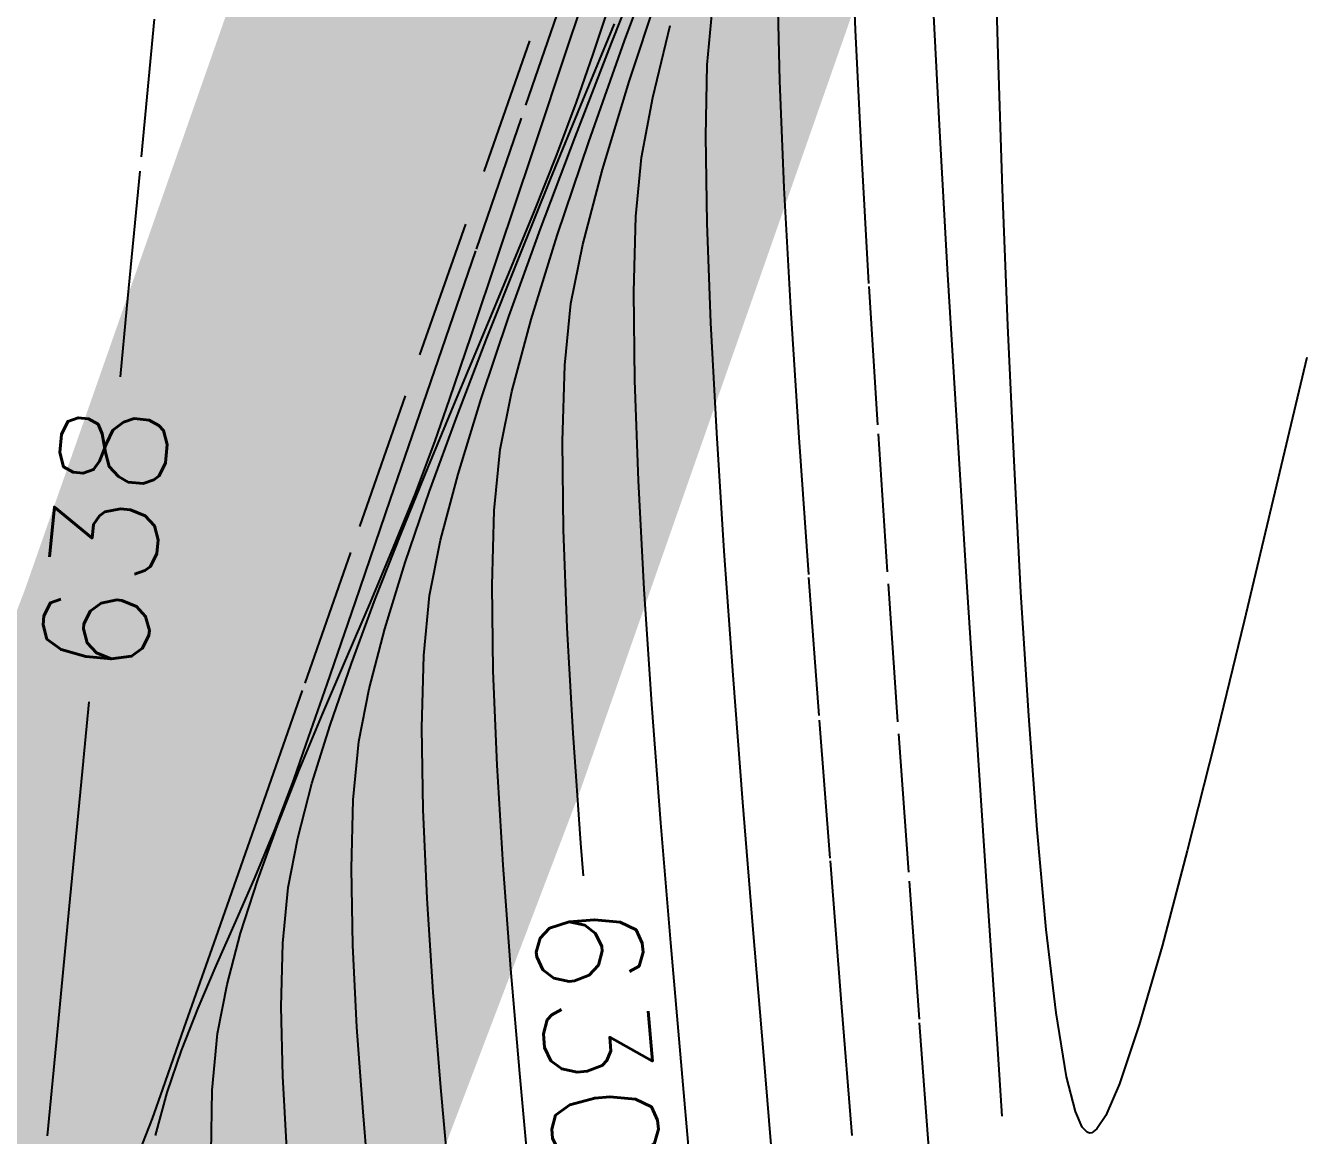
# Model space of a CAD drawing. Header units: feet. Extents: x 26064 to 27719, y 16802 to 28989.
# Drawn here: x 27527.29 to 27556.13, y 17919.21 to 17944.27 of the extents above; entities that cross this region are included whole.
import ezdxf

# ---------------------------------------------------------------- set-up
doc = ezdxf.new("R2010")
doc.units = ezdxf.units.FT
doc.header["$LTSCALE"] = 50
doc.header["$MEASUREMENT"] = 0
doc.linetypes.add('HIDDEN', pattern=[0.375, 0.25, -0.125])
doc.linetypes.add('HIDN25', pattern=[0.0938, 0.0625, -0.0313])
for name, color, linetype in [('CONT-MJR', 160, 'HIDDEN'), ('CONT-MNR', 55, 'HIDN25'), ('SILT FENCE', 200, 'Continuous'), ('SILT_FENCE', 1, 'HIDDEN')]:
    doc.layers.add(name, color=color, linetype=linetype)
doc.styles.add('l60', font='simplex', dxfattribs={"height": 2.4})

msp = doc.modelspace()

# ---------------------------------------------------------------- linework, layer by layer
at = {"layer": 'CONT-MJR', "color": 7, "extrusion": (0.948561, -0.316595, 0)}
msp.add_line((27539.57484, 17943.93517, 635), (27540.51464, 17946.75093, 635), dxfattribs=at)
at = {"layer": 'CONT-MJR', "color": 7, "extrusion": (0.949874, -0.312632, 0)}
msp.add_line((27540.91375, 17943.00378, 630), (27541.64845, 17945.23601, 630), dxfattribs=at)
at = {"layer": 'CONT-MJR', "color": 7}
for p, q in [((27547.91356, 17942.02981, 625), (27547.75552, 17945.05857, 625)), ((27548.52482, 17931.81898, 625), (27548.30393, 17935.34537, 625)), ((27536.08479, 17933.70633, 635), (27536.53078, 17934.88955, 635)), ((27535.59207, 17932.48873, 635), (27536.08479, 17933.70633, 635)), ((27539.51399, 17930.67211, 630), (27539.43011, 17932.88627, 630)), ((27533.98903, 17928.72205, 635), (27534.52864, 17929.98737, 635)), ((27532.97177, 17926.20833, 635), (27533.46489, 17927.4593, 635)), ((27549.22156, 17921.27888, 625), (27548.98935, 17924.72109, 625)), ((27531.49897, 17920.22765, 635), (27531.62052, 17921.50692, 635)), ((27549.33335, 17919.6434, 625), (27549.22156, 17921.27888, 625))]:
    msp.add_line(p, q, dxfattribs=at)
at = {"layer": 'CONT-MJR', "color": 7, "extrusion": (0.948607, -0.316456, 0)}
msp.add_line((27538.72102, 17941.37577, 635), (27539.57484, 17943.93517, 635), dxfattribs=at)
at = {"layer": 'CONT-MJR', "color": 7, "extrusion": (0.956811, -0.290712, 0)}
msp.add_line((27540.30971, 17941.0157, 630), (27540.91375, 17943.00378, 630), dxfattribs=at)
at = {"layer": 'CONT-MJR', "color": 7, "extrusion": (0.998398, 0.056582, 0)}
msp.add_line((27548.09827, 17938.77053, 625), (27547.91356, 17942.02981, 625), dxfattribs=at)
at = {"layer": 'CONT-MJR', "color": 7, "extrusion": (0.948468, -0.316872, 0)}
msp.add_line((27537.97144, 17939.13211, 635), (27538.72102, 17941.37577, 635), dxfattribs=at)
at = {"layer": 'CONT-MJR', "color": 7, "extrusion": (0.966477, -0.256752, 0)}
msp.add_line((27539.86119, 17939.32738, 630), (27540.30971, 17941.0157, 630), dxfattribs=at)
at = {"layer": 'CONT-MJR', "color": 7, "extrusion": (0.948036, -0.318162, 0)}
msp.add_line((27537.34437, 17937.26359, 635), (27537.97144, 17939.13211, 635), dxfattribs=at)
at = {"layer": 'CONT-MJR', "color": 7, "extrusion": (0.980367, -0.19718, 0)}
msp.add_line((27539.5931, 17937.99446, 630), (27539.86119, 17939.32738, 630), dxfattribs=at)
at = {"layer": 'CONT-MJR', "color": 7, "extrusion": (0.998202, 0.059936, 0)}
msp.add_line((27548.30393, 17935.34537, 625), (27548.09827, 17938.77053, 625), dxfattribs=at)
at = {"layer": 'CONT-MJR', "color": 7, "extrusion": (0.995357, -0.096247, 0)}
msp.add_line((27539.45857, 17936.60315, 630), (27539.5931, 17937.99446, 630), dxfattribs=at)
at = {"layer": 'CONT-MJR', "color": 7, "extrusion": (0.947023, -0.321166, 0)}
msp.add_line((27536.85806, 17935.82961, 635), (27537.34437, 17937.26359, 635), dxfattribs=at)
at = {"layer": 'CONT-MJR', "color": 7, "extrusion": (0.999568, -0.029403, 0)}
msp.add_line((27539.40794, 17934.88185, 630), (27539.45857, 17936.60315, 630), dxfattribs=at)
at = {"layer": 'CONT-MJR', "color": 7, "extrusion": (0.944402, -0.328792, 0)}
msp.add_line((27536.53078, 17934.88955, 635), (27536.85806, 17935.82961, 635), dxfattribs=at)
at = {"layer": 'CONT-MJR', "color": 7, "extrusion": (0.999938, 0.01111, 0)}
msp.add_line((27539.43011, 17932.88627, 630), (27539.40794, 17934.88185, 630), dxfattribs=at)
at = {"layer": 'CONT-MJR', "color": 7, "extrusion": (0.921464, -0.388464, 0)}
msp.add_line((27535.06817, 17931.246, 635), (27535.59207, 17932.48873, 635), dxfattribs=at)
at = {"layer": 'CONT-MJR', "color": 7, "extrusion": (0.997916, 0.064525, 0)}
msp.add_line((27548.7552, 17928.25601, 625), (27548.52482, 17931.81898, 625), dxfattribs=at)
at = {"layer": 'CONT-MJR', "color": 7, "extrusion": (0.919115, -0.39399, 0)}
msp.add_line((27534.52864, 17929.98737, 635), (27535.06817, 17931.246, 635), dxfattribs=at)
at = {"layer": 'CONT-MJR', "color": 7, "extrusion": (0.998403, 0.056493, 0)}
msp.add_line((27539.64849, 17928.2951, 630), (27539.51399, 17930.67211, 630), dxfattribs=at)
at = {"layer": 'CONT-MJR', "color": 7, "extrusion": (0.923598, -0.383363, 0)}
msp.add_line((27533.46489, 17927.4593, 635), (27533.98903, 17928.72205, 635), dxfattribs=at)
at = {"layer": 'CONT-MJR', "color": 7, "extrusion": (0.997555, 0.069881, 0)}
msp.add_line((27539.82251, 17925.81093, 630), (27539.64849, 17928.2951, 630), dxfattribs=at)
at = {"layer": 'CONT-MJR', "color": 7, "extrusion": (0.997813, 0.066096, 0)}
msp.add_line((27548.98935, 17924.72109, 625), (27548.7552, 17928.25601, 625), dxfattribs=at)
at = {"layer": 'CONT-MJR', "color": 7, "extrusion": (0.939967, -0.341264, 0)}
msp.add_line((27532.52522, 17924.97837, 635), (27532.97177, 17926.20833, 635), dxfattribs=at)
at = {"layer": 'CONT-MJR', "color": 7, "extrusion": (0.996828, 0.079589, 0)}
msp.add_line((27539.88148, 17925.07239, 630), (27539.82251, 17925.81093, 630), dxfattribs=at)
at = {"layer": 'CONT-MJR', "color": 7, "extrusion": (0.952305, -0.305149, 0)}
msp.add_line((27532.1408, 17923.77867, 635), (27532.52522, 17924.97837, 635), dxfattribs=at)
at = {"layer": 'CONT-MJR', "color": 7, "extrusion": (0.966781, -0.255607, 0)}
msp.add_line((27531.83405, 17922.61844, 635), (27532.1408, 17923.77867, 635), dxfattribs=at)
at = {"layer": 'CONT-MJR', "color": 7, "extrusion": (0.982043, -0.188657, 0)}
msp.add_line((27531.62052, 17921.50692, 635), (27531.83405, 17922.61844, 635), dxfattribs=at)
at = {"layer": 'CONT-MJR', "color": 7, "extrusion": (0.999867, -0.016328, 0)}
msp.add_line((27531.4759, 17918.81448, 635), (27531.49897, 17920.22765, 635), dxfattribs=at)
at = {"layer": 'CONT-MNR', "color": 7}
for p, q in [((27546.0163, 17944.17313, 626), (27545.92314, 17946.57881, 626)), ((27540.80819, 17943.92705, 631), (27541.69454, 17946.32573, 631)), ((27538.58053, 17942.47102, 636), (27539.7659, 17945.9198, 636)), ((27537.6363, 17940.97242, 637), (27539.14955, 17945.29562, 637)), ((27529.90094, 17941.30566, 638), (27530.21761, 17944.62853, 638)), ((27542.67414, 17943.38057, 628), (27542.78214, 17944.58947, 628)), ((27539.86735, 17942.57938, 633), (27540.57998, 17944.30694, 633)), ((27539.68841, 17941.75326, 632), (27540.50872, 17943.87074, 632)), ((27539.99721, 17941.64459, 631), (27540.80819, 17943.92705, 631)), ((27539.72197, 17942.53871, 634), (27540.0979, 17943.62427, 634)), ((27539.13807, 17940.80321, 633), (27539.86735, 17942.57938, 633)), ((27539.28617, 17939.52935, 631), (27539.99721, 17941.64459, 631)), ((27529.57257, 17937.87174, 638), (27529.90094, 17941.30566, 638)), ((27536.18779, 17936.83368, 637), (27537.6363, 17940.97242, 637)), ((27541.03742, 17936.25331, 629), (27541.01447, 17938.25812, 629)), ((27546.52294, 17935.2561, 626), (27546.32337, 17938.44667, 626)), ((27537.56956, 17935.83908, 632), (27538.19787, 17937.69852, 632)), ((27538.26228, 17936.00454, 631), (27538.69967, 17937.63234, 631)), ((27544.74626, 17934.96626, 627), (27544.55918, 17937.89716, 627)), ((27542.88736, 17935.0702, 628), (27542.75478, 17937.55839, 628)), ((27549.59798, 17934.43903, 624), (27549.45969, 17937.49561, 624)), ((27536.99123, 17935.7912, 634), (27537.60765, 17937.26298, 634)), ((27534.83127, 17932.95754, 637), (27536.18779, 17936.83368, 637)), ((27537.99859, 17934.69695, 631), (27538.26228, 17936.00454, 631)), ((27549.75453, 17931.47745, 624), (27549.59798, 17934.43903, 624)), ((27535.7616, 17932.79832, 634), (27536.37071, 17934.29659, 634)), ((27541.25262, 17931.54355, 629), (27541.12013, 17933.99675, 629)), ((27534.73035, 17931.25671, 636), (27535.51913, 17933.55284, 636)), ((27535.1794, 17931.31553, 634), (27535.7616, 17932.79832, 634)), ((27536.40407, 17931.39944, 632), (27536.65169, 17932.65063, 632)), ((27545.19932, 17928.68939, 627), (27544.96263, 17931.87542, 627)), ((27534.63962, 17929.86739, 634), (27535.1794, 17931.31553, 634)), ((27541.42493, 17928.94885, 629), (27541.25262, 17931.54355, 629)), ((27549.92859, 17928.68059, 624), (27549.75453, 17931.47745, 624)), ((27534.09081, 17929.39915, 636), (27534.73035, 17931.25671, 636)), ((27536.2295, 17928.41469, 632), (27536.27332, 17930.04503, 632)), ((27532.50306, 17926.30563, 637), (27533.59395, 17929.42215, 637)), ((27534.80955, 17928.10194, 633), (27535.0405, 17929.28954, 633)), ((27528.59285, 17927.66531, 638), (27528.72111, 17928.99996, 638)), ((27541.62712, 17926.26777, 629), (27541.42493, 17928.94885, 629)), ((27550.11942, 17926.11816, 624), (27549.92859, 17928.68059, 624)), ((27533.7494, 17927.15168, 634), (27534.15779, 17928.47305, 634)), ((27536.25942, 17926.5661, 632), (27536.2295, 17928.41469, 632)), ((27534.68219, 17926.78692, 633), (27534.80955, 17928.10194, 633)), ((27538.069, 17925.30981, 631), (27537.93201, 17927.57201, 631)), ((27532.90979, 17926.10867, 636), (27533.33958, 17927.2404, 636)), ((27534.64218, 17925.23643, 633), (27534.68219, 17926.78692, 633)), ((27532.46683, 17925.03995, 636), (27532.90979, 17926.10867, 636)), ((27550.32626, 17923.85985, 624), (27550.11942, 17926.11816, 624)), ((27533.21504, 17924.80443, 634), (27533.42998, 17925.92242, 634)), ((27538.24324, 17922.9696, 631), (27538.069, 17925.30981, 631)), ((27547.46095, 17921.83042, 626), (27547.21982, 17925.15615, 626)), ((27528.01977, 17921.70199, 638), (27528.29326, 17924.54878, 638)), ((27536.48776, 17922.44505, 632), (27536.3499, 17924.55699, 632)), ((27531.59039, 17923.03851, 636), (27532.02295, 17924.02098, 636)), ((27550.54838, 17921.97536, 624), (27550.32626, 17923.85985, 624)), ((27534.76705, 17921.65551, 633), (27534.67523, 17923.50709, 633)), ((27542.08127, 17920.86697, 629), (27541.84922, 17923.55543, 629)), ((27552.93834, 17923.47989, 624), (27552.42423, 17921.70562, 624)), ((27550.78501, 17920.53441, 624), (27550.54838, 17921.97536, 624)), ((27552.42423, 17921.70562, 624), (27551.97448, 17920.3701, 624)), ((27550.98427, 17919.74783, 624), (27550.78501, 17920.53441, 624)), ((27535.06981, 17917.81208, 633), (27534.90334, 17919.73831, 633)), ((27551.35169, 17919.2686, 624), (27551.29885, 17919.26191, 624)), ((27551.46762, 17919.35485, 624), (27551.35169, 17919.2686, 624))]:
    msp.add_line(p, q, dxfattribs=at)
at = {"layer": 'CONT-MNR', "color": 7, "extrusion": (0.999635, 0.027021, 0)}
msp.add_line((27549.24088, 17943.61502, 624), (27549.16186, 17946.53843, 624), dxfattribs=at)
at = {"layer": 'CONT-MNR', "color": 7, "extrusion": (0.929664, -0.36841, 0)}
msp.add_line((27540.50872, 17943.87074, 632), (27541.35108, 17945.99642, 632), dxfattribs=at)
at = {"layer": 'CONT-MNR', "color": 7, "extrusion": (0.948666, -0.31628, 0)}
msp.add_line((27540.0979, 17943.62427, 634), (27540.59373, 17945.11148, 634), dxfattribs=at)
at = {"layer": 'CONT-MNR', "color": 7, "extrusion": (0.999757, 0.022037, 0)}
msp.add_line((27544.30869, 17943.02023, 627), (27544.26323, 17945.08293, 627), dxfattribs=at)
at = {"layer": 'CONT-MNR', "color": 7, "extrusion": (0.971681, -0.236297, 0)}
msp.add_line((27541.44326, 17942.64762, 629), (27541.83776, 17944.26985, 629), dxfattribs=at)
at = {"layer": 'CONT-MNR', "color": 7, "extrusion": (0.998767, 0.049637, 0)}
msp.add_line((27546.1521, 17941.44072, 626), (27546.0163, 17944.17313, 626), dxfattribs=at)
at = {"layer": 'CONT-MNR', "color": 7, "extrusion": (0.999768, -0.021541, 0)}
msp.add_line((27542.63941, 17941.76889, 628), (27542.67414, 17943.38057, 628), dxfattribs=at)
at = {"layer": 'CONT-MNR', "color": 7, "extrusion": (0.999464, 0.032748, 0)}
msp.add_line((27549.3404, 17940.57751, 624), (27549.24088, 17943.61502, 624), dxfattribs=at)
at = {"layer": 'CONT-MNR', "color": 7, "extrusion": (0.999117, 0.042017, 0)}
msp.add_line((27544.41033, 17940.60339, 627), (27544.30869, 17943.02023, 627), dxfattribs=at)
at = {"layer": 'CONT-MNR', "color": 7, "extrusion": (0.936583, -0.350446, 0)}
msp.add_line((27539.27711, 17941.3498, 634), (27539.72197, 17942.53871, 634), dxfattribs=at)
at = {"layer": 'CONT-MNR', "color": 7, "extrusion": (0.98268, -0.18531, 0)}
msp.add_line((27541.18762, 17941.29197, 629), (27541.44326, 17942.64762, 629), dxfattribs=at)
at = {"layer": 'CONT-MNR', "color": 7, "extrusion": (0.945794, -0.324766, 0)}
msp.add_line((27537.46426, 17939.22016, 636), (27538.58053, 17942.47102, 636), dxfattribs=at)
at = {"layer": 'CONT-MNR', "color": 7, "extrusion": (0.936198, -0.351472, 0)}
msp.add_line((27538.91114, 17939.68288, 632), (27539.68841, 17941.75326, 632), dxfattribs=at)
at = {"layer": 'CONT-MNR', "color": 7, "extrusion": (0.999884, 0.015208, 0)}
msp.add_line((27542.66921, 17939.80973, 628), (27542.63941, 17941.76889, 628), dxfattribs=at)
at = {"layer": 'CONT-MNR', "color": 7, "extrusion": (0.998368, 0.05711, 0)}
msp.add_line((27546.32337, 17938.44667, 626), (27546.1521, 17941.44072, 626), dxfattribs=at)
at = {"layer": 'CONT-MNR', "color": 7, "extrusion": (0.92955, -0.368696, 0)}
msp.add_line((27538.7661, 17940.06144, 634), (27539.27711, 17941.3498, 634), dxfattribs=at)
at = {"layer": 'CONT-MNR', "color": 7, "extrusion": (0.995553, -0.094203, 0)}
msp.add_line((27541.06121, 17939.95605, 629), (27541.18762, 17941.29197, 629), dxfattribs=at)
at = {"layer": 'CONT-MNR', "color": 7, "extrusion": (0.926808, -0.375535, 0)}
msp.add_line((27538.40968, 17939.00557, 633), (27539.13807, 17940.80321, 633), dxfattribs=at)
at = {"layer": 'CONT-MNR', "color": 7, "extrusion": (0.998491, 0.054918, 0)}
msp.add_line((27544.55918, 17937.89716, 627), (27544.41033, 17940.60339, 627), dxfattribs=at)
at = {"layer": 'CONT-MNR', "color": 7, "extrusion": (0.999252, 0.038675, 0)}
msp.add_line((27549.45969, 17937.49561, 624), (27549.3404, 17940.57751, 624), dxfattribs=at)
at = {"layer": 'CONT-MNR', "color": 7, "extrusion": (0.925131, -0.379648, 0)}
msp.add_line((27538.20444, 17938.69278, 634), (27538.7661, 17940.06144, 634), dxfattribs=at)
at = {"layer": 'CONT-MNR', "color": 7, "extrusion": (0.999621, -0.027521, 0)}
msp.add_line((27541.01447, 17938.25812, 629), (27541.06121, 17939.95605, 629), dxfattribs=at)
at = {"layer": 'CONT-MNR', "color": 7, "extrusion": (0.941053, -0.338259, 0)}
msp.add_line((27538.19787, 17937.69852, 632), (27538.91114, 17939.68288, 632), dxfattribs=at)
at = {"layer": 'CONT-MNR', "color": 7, "extrusion": (0.999278, 0.03798, 0)}
msp.add_line((27542.75478, 17937.55839, 628), (27542.66921, 17939.80973, 628), dxfattribs=at)
at = {"layer": 'CONT-MNR', "color": 7, "extrusion": (0.955381, -0.295376, 0)}
msp.add_line((27538.69967, 17937.63234, 631), (27539.28617, 17939.52935, 631), dxfattribs=at)
at = {"layer": 'CONT-MNR', "color": 7, "extrusion": (0.945844, -0.324621, 0)}
msp.add_line((27536.43711, 17936.22738, 636), (27537.46426, 17939.22016, 636), dxfattribs=at)
at = {"layer": 'CONT-MNR', "color": 7, "extrusion": (0.929693, -0.368334, 0)}
msp.add_line((27537.69973, 17937.21362, 633), (27538.40968, 17939.00557, 633), dxfattribs=at)
at = {"layer": 'CONT-MNR', "color": 7, "extrusion": (0.922838, -0.385188, 0)}
msp.add_line((27537.60765, 17937.26298, 634), (27538.20444, 17938.69278, 634), dxfattribs=at)
at = {"layer": 'CONT-MNR', "color": 7, "extrusion": (0.995437, -0.09542, 0)}
msp.add_line((27529.42551, 17936.33765, 638), (27529.57257, 17937.87174, 638), dxfattribs=at)
at = {"layer": 'CONT-MNR', "color": 7, "extrusion": (0.933809, -0.357773, 0)}
msp.add_line((27537.02575, 17935.45451, 633), (27537.69973, 17937.21362, 633), dxfattribs=at)
at = {"layer": 'CONT-MNR', "color": 7, "extrusion": (0.973098, -0.230391, 0)}
msp.add_line((27556.20515, 17936.77502, 624), (27555.48459, 17933.73164, 624), dxfattribs=at)
at = {"layer": 'CONT-MNR', "color": 7, "extrusion": (0.945838, -0.32464, 0)}
msp.add_line((27535.51913, 17933.55284, 636), (27536.43711, 17936.22738, 636), dxfattribs=at)
at = {"layer": 'CONT-MNR', "color": 7, "extrusion": (0.999329, 0.036625, 0)}
msp.add_line((27541.12013, 17933.99675, 629), (27541.03742, 17936.25331, 629), dxfattribs=at)
at = {"layer": 'CONT-MNR', "color": 7, "extrusion": (0.923566, -0.383439, 0)}
msp.add_line((27536.37071, 17934.29659, 634), (27536.99123, 17935.7912, 634), dxfattribs=at)
at = {"layer": 'CONT-MNR', "color": 7, "extrusion": (0.955675, -0.294424, 0)}
msp.add_line((27537.04718, 17934.14349, 632), (27537.56956, 17935.83908, 632), dxfattribs=at)
at = {"layer": 'CONT-MNR', "color": 7, "extrusion": (0.939332, -0.343008, 0)}
msp.add_line((27536.4053, 17933.75539, 633), (27537.02575, 17935.45451, 633), dxfattribs=at)
at = {"layer": 'CONT-MNR', "color": 7, "extrusion": (0.997959, 0.063862, 0)}
msp.add_line((27543.05821, 17932.40045, 628), (27542.88736, 17935.0702, 628), dxfattribs=at)
at = {"layer": 'CONT-MNR', "color": 7, "extrusion": (0.9978, 0.066293, 0)}
msp.add_line((27546.74365, 17931.93409, 626), (27546.52294, 17935.2561, 626), dxfattribs=at)
at = {"layer": 'CONT-MNR', "color": 7, "extrusion": (0.997559, 0.069832, 0)}
msp.add_line((27544.96263, 17931.87542, 627), (27544.74626, 17934.96626, 627), dxfattribs=at)
at = {"layer": 'CONT-MNR', "color": 7, "extrusion": (0.995374, -0.096075, 0)}
msp.add_line((27537.86555, 17933.31866, 631), (27537.99859, 17934.69695, 631), dxfattribs=at)
at = {"layer": 'CONT-MNR', "color": 7, "extrusion": (0.966654, -0.256085, 0)}
msp.add_line((27536.65169, 17932.65063, 632), (27537.04718, 17934.14349, 632), dxfattribs=at)
at = {"layer": 'CONT-MNR', "color": 7, "extrusion": (0.946536, -0.322597, 0)}
msp.add_line((27535.85591, 17932.14342, 633), (27536.4053, 17933.75539, 633), dxfattribs=at)
at = {"layer": 'CONT-MNR', "color": 7, "extrusion": (0.972722, -0.231972, 0)}
msp.add_line((27555.48459, 17933.73164, 624), (27554.78994, 17930.81879, 624), dxfattribs=at)
at = {"layer": 'CONT-MNR', "color": 7, "extrusion": (0.999605, -0.028102, 0)}
msp.add_line((27537.81818, 17931.63362, 631), (27537.86555, 17933.31866, 631), dxfattribs=at)
at = {"layer": 'CONT-MNR', "color": 7, "extrusion": (0.943864, -0.330335, 0)}
msp.add_line((27533.59395, 17929.42215, 637), (27534.83127, 17932.95754, 637), dxfattribs=at)
at = {"layer": 'CONT-MNR', "color": 7, "extrusion": (0.955786, -0.294064, 0)}
msp.add_line((27535.39513, 17930.64575, 633), (27535.85591, 17932.14342, 633), dxfattribs=at)
at = {"layer": 'CONT-MNR', "color": 7, "extrusion": (0.997443, 0.071473, 0)}
msp.add_line((27543.25856, 17929.60445, 628), (27543.05821, 17932.40045, 628), dxfattribs=at)
at = {"layer": 'CONT-MNR', "color": 7, "extrusion": (0.99761, 0.069096, 0)}
msp.add_line((27546.97833, 17928.54574, 626), (27546.74365, 17931.93409, 626), dxfattribs=at)
at = {"layer": 'CONT-MNR', "color": 7, "extrusion": (0.999908, 0.013535, 0)}
msp.add_line((27537.84437, 17929.69901, 631), (27537.81818, 17931.63362, 631), dxfattribs=at)
at = {"layer": 'CONT-MNR', "color": 7, "extrusion": (0.995373, -0.096091, 0)}
msp.add_line((27536.27332, 17930.04503, 632), (27536.40407, 17931.39944, 632), dxfattribs=at)
at = {"layer": 'CONT-MNR', "color": 7, "extrusion": (0.971728, -0.236105, 0)}
msp.add_line((27554.78994, 17930.81879, 624), (27554.12889, 17928.09812, 624), dxfattribs=at)
at = {"layer": 'CONT-MNR', "color": 7, "extrusion": (0.967471, -0.252983, 0)}
msp.add_line((27535.0405, 17929.28954, 633), (27535.39513, 17930.64575, 633), dxfattribs=at)
at = {"layer": 'CONT-MNR', "color": 7, "extrusion": (0.945158, -0.326614, 0)}
msp.add_line((27534.15779, 17928.47305, 634), (27534.63962, 17929.86739, 634), dxfattribs=at)
at = {"layer": 'CONT-MNR', "color": 7, "extrusion": (0.999152, 0.041169, 0)}
msp.add_line((27537.93201, 17927.57201, 631), (27537.84437, 17929.69901, 631), dxfattribs=at)
at = {"layer": 'CONT-MNR', "color": 7, "extrusion": (0.997039, 0.076894, 0)}
msp.add_line((27543.47966, 17926.73751, 628), (27543.25856, 17929.60445, 628), dxfattribs=at)
at = {"layer": 'CONT-MNR', "color": 7, "extrusion": (0.945007, -0.327051, 0)}
msp.add_line((27533.62054, 17928.04032, 636), (27534.09081, 17929.39915, 636), dxfattribs=at)
at = {"layer": 'CONT-MNR', "color": 7, "extrusion": (0.99704, 0.076886, 0)}
msp.add_line((27545.44735, 17925.47289, 627), (27545.19932, 17928.68939, 627), dxfattribs=at)
at = {"layer": 'CONT-MNR', "color": 7, "extrusion": (0.997472, 0.071064, 0)}
msp.add_line((27547.21982, 17925.15615, 626), (27546.97833, 17928.54574, 626), dxfattribs=at)
at = {"layer": 'CONT-MNR', "color": 7, "extrusion": (0.969859, -0.243665, 0)}
msp.add_line((27554.12889, 17928.09812, 624), (27553.50913, 17925.63127, 624), dxfattribs=at)
at = {"layer": 'CONT-MNR', "color": 7, "extrusion": (0.943496, -0.331384, 0)}
msp.add_line((27533.33958, 17927.2404, 636), (27533.62054, 17928.04032, 636), dxfattribs=at)
at = {"layer": 'CONT-MNR', "color": 7, "extrusion": (0.995412, -0.095686, 0)}
msp.add_line((27528.29326, 17924.54878, 638), (27528.59285, 17927.66531, 638), dxfattribs=at)
at = {"layer": 'CONT-MNR', "color": 7, "extrusion": (0.967858, -0.251496, 0)}
msp.add_line((27533.42998, 17925.92242, 634), (27533.7494, 17927.15168, 634), dxfattribs=at)
at = {"layer": 'CONT-MNR', "color": 7, "extrusion": (0.996746, 0.080603, 0)}
msp.add_line((27543.71277, 17923.85494, 628), (27543.47966, 17926.73751, 628), dxfattribs=at)
at = {"layer": 'CONT-MNR', "color": 7, "extrusion": (0.998987, 0.04499, 0)}
msp.add_line((27536.3499, 17924.55699, 632), (27536.25942, 17926.5661, 632), dxfattribs=at)
at = {"layer": 'CONT-MNR', "color": 7, "extrusion": (0.943812, -0.330482, 0)}
msp.add_line((27531.58583, 17923.68615, 637), (27532.50306, 17926.30563, 637), dxfattribs=at)
at = {"layer": 'CONT-MNR', "color": 7, "extrusion": (0.996664, 0.081611, 0)}
msp.add_line((27541.84922, 17923.55543, 629), (27541.62712, 17926.26777, 629), dxfattribs=at)
at = {"layer": 'CONT-MNR', "color": 7, "extrusion": (0.966561, -0.256438, 0)}
msp.add_line((27553.50913, 17925.63127, 624), (27552.93834, 17923.47989, 624), dxfattribs=at)
at = {"layer": 'CONT-MNR', "color": 7, "extrusion": (0.999817, 0.019108, 0)}
msp.add_line((27534.67523, 17923.50709, 633), (27534.64218, 17925.23643, 633), dxfattribs=at)
at = {"layer": 'CONT-MNR', "color": 7, "extrusion": (0.996918, 0.078452, 0)}
msp.add_line((27545.69778, 17922.29067, 627), (27545.44735, 17925.47289, 627), dxfattribs=at)
at = {"layer": 'CONT-MNR', "color": 7, "extrusion": (0.916789, -0.399373, 0)}
msp.add_line((27532.02295, 17924.02098, 636), (27532.46683, 17925.03995, 636), dxfattribs=at)
at = {"layer": 'CONT-MNR', "color": 7, "extrusion": (0.995265, -0.097203, 0)}
msp.add_line((27533.09266, 17923.55147, 634), (27533.21504, 17924.80443, 634), dxfattribs=at)
at = {"layer": 'CONT-MNR', "color": 7, "extrusion": (0.996562, 0.082851, 0)}
msp.add_line((27543.94911, 17921.01205, 628), (27543.71277, 17923.85494, 628), dxfattribs=at)
at = {"layer": 'CONT-MNR', "color": 7, "extrusion": (0.943739, -0.33069, 0)}
msp.add_line((27530.86949, 17921.64182, 637), (27531.58583, 17923.68615, 637), dxfattribs=at)
at = {"layer": 'CONT-MNR', "color": 7, "extrusion": (0.999686, -0.025066, 0)}
msp.add_line((27533.05666, 17922.11573, 634), (27533.09266, 17923.55147, 634), dxfattribs=at)
at = {"layer": 'CONT-MNR', "color": 7, "extrusion": (0.919876, -0.39221, 0)}
msp.add_line((27531.18139, 17922.07926, 636), (27531.59039, 17923.03851, 636), dxfattribs=at)
at = {"layer": 'CONT-MNR', "color": 7, "extrusion": (0.996453, 0.084145, 0)}
msp.add_line((27538.44261, 17920.60856, 631), (27538.24324, 17922.9696, 631), dxfattribs=at)
at = {"layer": 'CONT-MNR', "color": 7, "extrusion": (0.996834, 0.079508, 0)}
msp.add_line((27536.6598, 17920.288, 632), (27536.48776, 17922.44505, 632), dxfattribs=at)
at = {"layer": 'CONT-MNR', "color": 7, "extrusion": (0.930667, -0.365868, 0)}
msp.add_line((27530.80821, 17921.12999, 636), (27531.18139, 17922.07926, 636), dxfattribs=at)
at = {"layer": 'CONT-MNR', "color": 7, "extrusion": (0.99975, 0.022375, 0)}
msp.add_line((27533.0917, 17920.55006, 634), (27533.05666, 17922.11573, 634), dxfattribs=at)
at = {"layer": 'CONT-MNR', "color": 7, "extrusion": (0.996887, 0.078843, 0)}
msp.add_line((27545.94163, 17919.20745, 627), (27545.69778, 17922.29067, 627), dxfattribs=at)
at = {"layer": 'CONT-MNR', "color": 7, "extrusion": (0.997341, 0.072878, 0)}
msp.add_line((27547.69455, 17918.63365, 626), (27547.46095, 17921.83042, 626), dxfattribs=at)
at = {"layer": 'CONT-MNR', "color": 7, "extrusion": (0.995433, -0.095463, 0)}
msp.add_line((27527.77993, 17919.20109, 638), (27528.01977, 17921.70199, 638), dxfattribs=at)
at = {"layer": 'CONT-MNR', "color": 7, "extrusion": (0.943569, -0.331176, 0)}
msp.add_line((27530.38127, 17920.25081, 637), (27530.86949, 17921.64182, 637), dxfattribs=at)
at = {"layer": 'CONT-MNR', "color": 7, "extrusion": (0.997483, 0.07091, 0)}
msp.add_line((27534.90334, 17919.73831, 633), (27534.76705, 17921.65551, 633), dxfattribs=at)
at = {"layer": 'CONT-MNR', "color": 7, "extrusion": (0.946393, -0.323018, 0)}
msp.add_line((27530.48309, 17920.17743, 636), (27530.80821, 17921.12999, 636), dxfattribs=at)
at = {"layer": 'CONT-MNR', "color": 7, "extrusion": (0.99649, 0.08371, 0)}
msp.add_line((27544.17995, 17918.26413, 628), (27543.94911, 17921.01205, 628), dxfattribs=at)
at = {"layer": 'CONT-MNR', "color": 7, "extrusion": (0.995851, 0.090994, 0)}
msp.add_line((27538.65503, 17918.28387, 631), (27538.44261, 17920.60856, 631), dxfattribs=at)
at = {"layer": 'CONT-MNR', "color": 7, "extrusion": (0.99607, 0.088574, 0)}
msp.add_line((27542.31331, 17918.25749, 629), (27542.08127, 17920.86697, 629), dxfattribs=at)
at = {"layer": 'CONT-MNR', "color": 7, "extrusion": (0.998478, 0.055157, 0)}
msp.add_line((27533.18245, 17918.90729, 634), (27533.0917, 17920.55006, 634), dxfattribs=at)
at = {"layer": 'CONT-MNR', "color": 7, "extrusion": (0.917486, -0.397768, 0)}
msp.add_line((27551.97448, 17920.3701, 624), (27551.6662, 17919.65901, 624), dxfattribs=at)
at = {"layer": 'CONT-MNR', "color": 7, "extrusion": (0.942952, -0.332929, 0)}
msp.add_line((27530.14839, 17919.59124, 637), (27530.38127, 17920.25081, 637), dxfattribs=at)
at = {"layer": 'CONT-MNR', "color": 7, "extrusion": (0.964633, -0.263596, 0)}
msp.add_line((27530.21827, 17919.20832, 636), (27530.48309, 17920.17743, 636), dxfattribs=at)
at = {"layer": 'CONT-MNR', "color": 7, "extrusion": (0.995972, 0.089661, 0)}
msp.add_line((27536.85286, 17918.14353, 632), (27536.6598, 17920.288, 632), dxfattribs=at)
at = {"layer": 'CONT-MNR', "color": 7, "extrusion": (0.915583, 0.40213, 0)}
msp.add_line((27551.13927, 17919.39492, 624), (27550.98427, 17919.74783, 624), dxfattribs=at)
at = {"layer": 'CONT-MNR', "color": 7, "extrusion": (0.933421, -0.358782, 0)}
msp.add_line((27529.85381, 17918.82484, 637), (27530.14839, 17919.59124, 637), dxfattribs=at)
at = {"layer": 'CONT-MNR', "color": 7, "extrusion": (0.837339, -0.546684, 0)}
msp.add_line((27551.6662, 17919.65901, 624), (27551.46762, 17919.35485, 624), dxfattribs=at)
at = {"layer": 'CONT-MNR', "color": 7, "extrusion": (0.732806, 0.680438, 0)}
msp.add_line((27551.24516, 17919.28088, 624), (27551.13927, 17919.39492, 624), dxfattribs=at)
at = {"layer": 'CONT-MNR', "color": 7, "extrusion": (-0.333214, -0.942851, 0)}
msp.add_line((27551.29885, 17919.26191, 624), (27551.24516, 17919.28088, 624), dxfattribs=at)
at = {"layer": 'SILT FENCE', "linetype": 'Continuous', "const_width": 10, "flags": 128}
msp.add_lwpolyline([(27571.18993, 17113.92892), (27571.18993, 17648.08742), (27565.85877, 17658.64102), (27561.96805, 17673.0828), (27561.96805, 17792.50513), (27529.07287, 17872.54221), (27515.83663, 17965.7443), (27485.76855, 17981.4147), (26810.18741, 17983.35403), (26801.24797, 17983.84578), (26736.9852, 17997.16402), (26717.6278, 17998.68722), (26707.45353, 17998.94141), (26541.31565, 17998.97573), (26439.41486, 17996.83872), (26373.56271, 17989.8501), (26343.25903, 17981.11433), (26323.44511, 17981.69672), (26251.9082, 18008.79492), (26227.05969, 18020.52676)], dxfattribs=at)
at = {"layer": 'SILT_FENCE', "color": 3, "linetype": 'Continuous', "flags": 128}
msp.add_lwpolyline([(26250.44337, 18011.00838, 13.33333, 13.33333, 0), (27572.16596, 18007.42643, 13.33, 13.33, 0), (27589.20602, 18008.76923, 13.33, 13.33, 0), (27594.52098, 18012.59785, 13.33, 13.33, 0), (27606.82988, 18020.78484, 13.33, 13.33, 0), (27616.60755, 18014.97951, 13.33, 13.33, 0), (27624.71846, 17999.8173, 13.33, 13.33, 0), (27612.98505, 17986.0807, 13.33, 13.33, 0), (27589.97533, 17973.25929, 13.33, 13.33, 0), (27570.73764, 17967.72847, 13.33, 13.33, 0), (27543.18192, 17956.81055, 13.33, 13.33, 0), (27543.18192, 17956.81055, 13.33, 13.33, 0), (27543.18192, 17956.81055, 13.33, 13.33, 0), (27541.77031, 17952.78057, 13.33, 13.33, 0), (27539.68002, 17946.81082, 13.33, 13.33, 0), (27536.87105, 17938.78592, 13.33, 13.33, 0), (27533.53572, 17929.25579, 13.33, 13.33, 0), (27526.85733, 17911.67789, 13.33, 13.33, 0)], format="xyseb", dxfattribs=at)

# ---------------------------------------------------------------- texts
at = {"layer": 'CONT-MJR', "color": 7, "style": 'l60'}
msp.add_text('630', height=2.4, rotation=274.962192, dxfattribs=at).set_placement((27538.72542, 17924.36976, 630))
at = {"layer": 'CONT-MNR', "color": 7, "style": 'l60'}
msp.add_text('638', height=2.4, rotation=84.515562, dxfattribs=at).set_placement((27529.97314, 17929.4825, 638))

doc.saveas('drawing.dxf')
